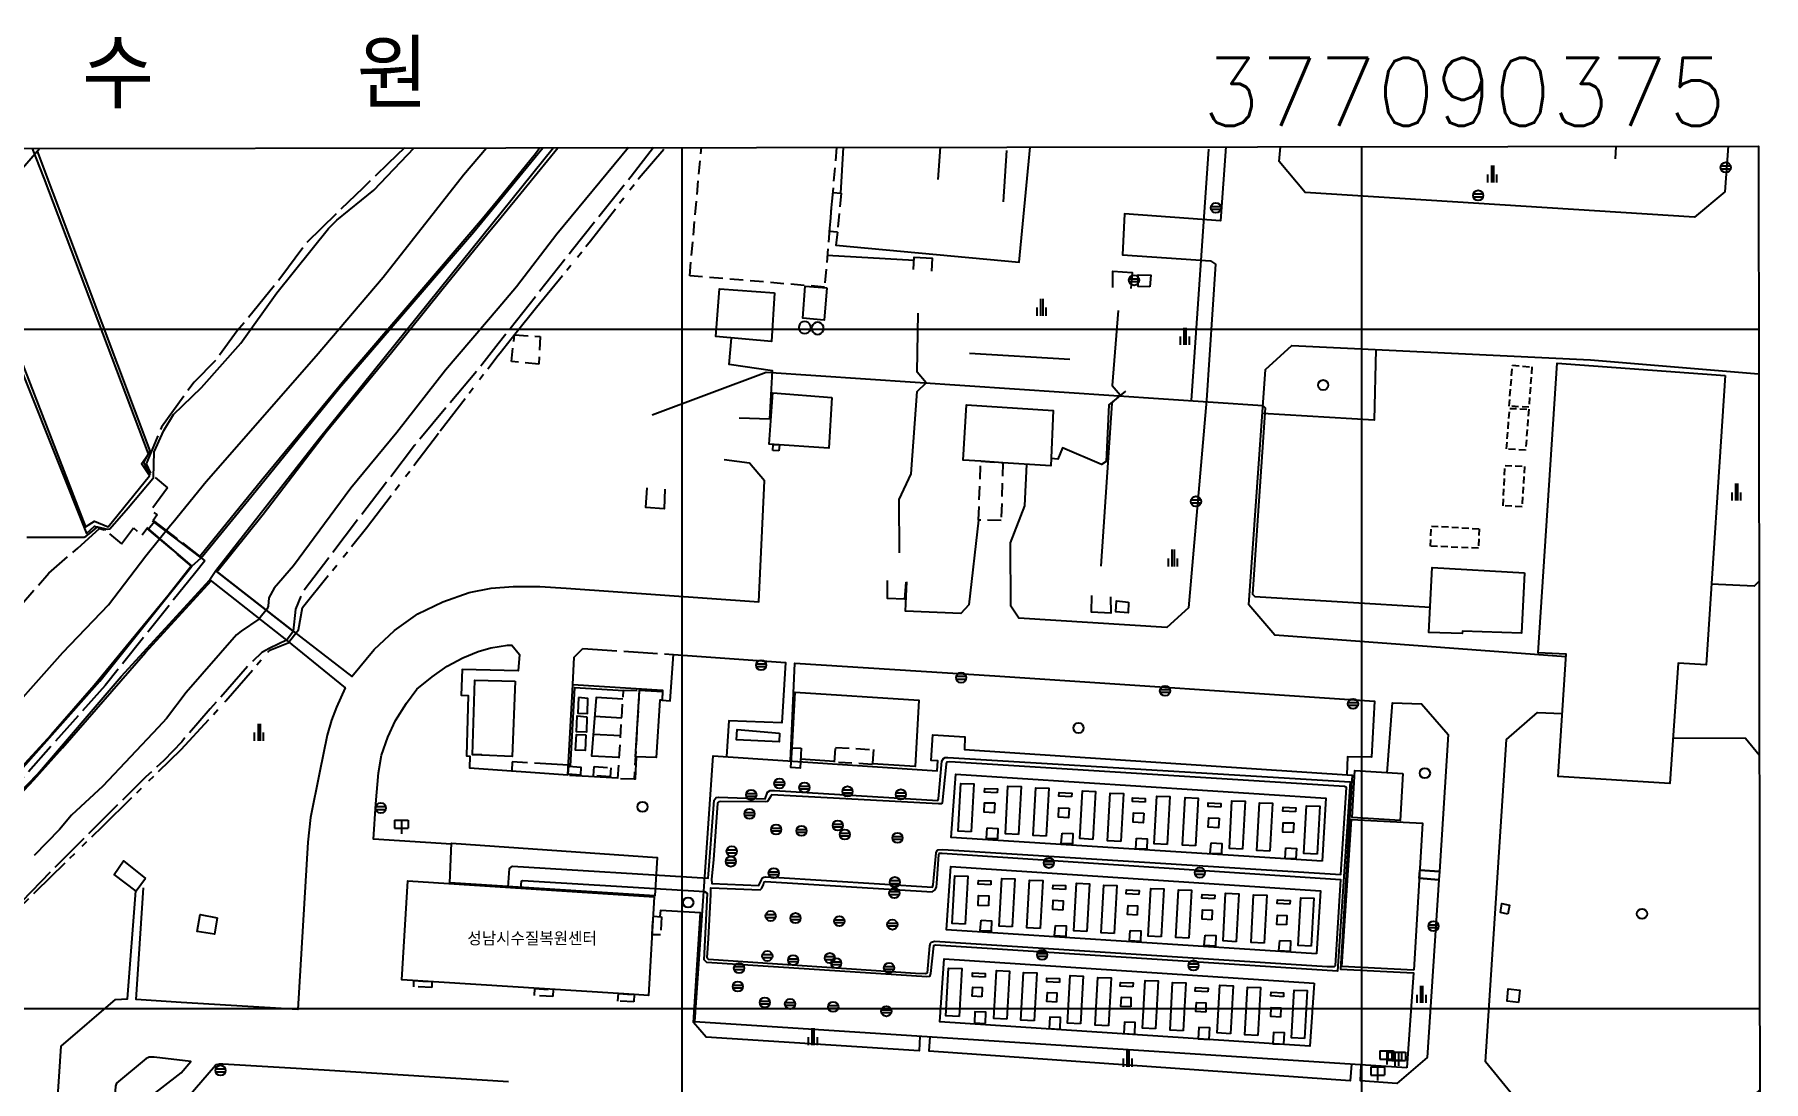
# Model space of a CAD drawing. Extents: x 210616 to 211059, y 540071 to 540643.
# Drawn here: x 210804.7 to 211059.1, y 540489.2 to 540643.4 of the extents above; entities that cross this region are included whole.
import ezdxf
from ezdxf.enums import TextEntityAlignment as Align

# ---------------------------------------------------------------- set-up
doc = ezdxf.new("R2010")
doc.units = 0
for name, pattern in [('ANYANG1', [11.5, 6, -1, 1, -1.5, 1, -1]), ('ANYANG11', [1.5, 1, -0.5]), ('ANYANG2', [6, 5, -1]), ('ANYANG3', [3, 2, -1]), ('C0052214', [7, 6, -1])]:
    doc.linetypes.add(name, pattern=pattern)
for name, color, linetype in [('A0013118', 1, 'CONTINUOUS'), ('A0033324', 1, 'ANYANG2'), ('A0073341', 7, 'CONTINUOUS'), ('B0014111', 7, 'CONTINUOUS'), ('B0014116', 7, 'ANYANG3'), ('B0014118', 7, 'ANYANG11'), ('B0024121', 7, 'CONTINUOUS'), ('B0024126', 7, 'ANYANG1'), ('C0052211', 1, 'CONTINUOUS'), ('C0052213', 1, 'CONTINUOUS'), ('C0052214', 1, 'C0052214'), ('C0226232', 7, 'CONTINUOUS'), ('C0393323', 7, 'CONTINUOUS'), ('C0413422', 7, 'CONTINUOUS'), ('C0536117', 7, 'CONTINUOUS'), ('D0015220', 3, 'CONTINUOUS'), ('D0015221', 3, 'CONTINUOUS'), ('D0015222', 3, 'CONTINUOUS'), ('E0032111', 5, 'CONTINUOUS'), ('F0017114', 7, 'CONTINUOUS'), ('F0047224', 7, 'CONTINUOUS'), ('H0010601', 7, 'CONTINUOUS'), ('H0017334', 7, 'CONTINUOUS'), ('H0037335', 7, 'CONTINUOUS'), ('H0049140', 7, 'CONTINUOUS')]:
    doc.layers.add(name, color=color, linetype=linetype)
doc.styles.add('ROMANS_WHGTXT', font='romans.shx', dxfattribs={"height": 2, "bigfont": 'whgtxt.shx'})

# ---------------------------------------------------------------- blocks, each defined once
blk = doc.blocks.new('D0015221')
at = {"layer": 'D0015221'}
for points in [[(-0.15, 1.25), (-0.15, -1.25)], [(0.15, 1.25), (0.15, -1.25)], [(-0.65, -1.25), (-0.65, -0.05)], [(0.65, -1.25), (0.65, -0.05)]]:
    blk.add_lwpolyline(points, dxfattribs=at)
blk = doc.blocks.new('D0015222')
at = {"layer": 'D0015222'}
blk.add_circle((0, 0), 0.75, dxfattribs=at)
blk = doc.blocks.new('C0413422')
at = {"layer": 'C0413422'}
for points in [[(-1, 2), (1, 2)], [(-1, 2), (-1, 0.8)], [(-1, 0.8), (1, 0.8)], [(0, 2), (0, 0)], [(1, 2), (1, 0.8)]]:
    blk.add_lwpolyline(points, dxfattribs=at)
blk = doc.blocks.new('C0226232')
at = {"layer": 'C0226232'}
for points in [[(-0.72, 0.211), (0.72, 0.211)], [(-0.722, -0.202), (0.722, -0.202)]]:
    blk.add_lwpolyline(points, dxfattribs=at)
blk.add_circle((0, 0), 0.75, dxfattribs=at)

msp = doc.modelspace()

# ---------------------------------------------------------------- linework, layer by layer
at = {"layer": 'A0013118'}
for points in [[(210805.519, 540626.598), (210794.66, 540614.11), (210770.51, 540586.92), (210763.235, 540578.436), (210750.371, 540563.093), (210751.835, 540561.674), (210777.895, 540535.417), (210790.27, 540522.79), (210800.69, 540532.81), (210814.35, 540548.18), (210827.87, 540565.1), (210821.246, 540570.773)], [(210822.022, 540571.788), (210829.23, 540566.34), (210836.68, 540575.45), (210849.62, 540591.35), (210869.34, 540614.31), (210879.506, 540626.696)], [(210881.098, 540626.698), (210867.48, 540609.79), (210846.45, 540583.63), (210831.39, 540564.39), (210842.79, 540555.549), (210851.426, 540548.876), (210854.684, 540552.846), (210857.69, 540555.619), (210861.106, 540558.071), (210864.8, 540559.842), (210868.669, 540561.215), (210871.925, 540561.853), (210875.145, 540562.118), (210879.067, 540562.1), (210882.933, 540561.856), (210911.265, 540559.873), (210912.12, 540577.648), (210909.905, 540580.283), (210906.189, 540580.77)], [(210922.855, 540614.267), (210922.61, 540612.354), (210949.573, 540609.858), (210951.217, 540626.79)], [(210923.349, 540619.999), (210923.763, 540626.754)], [(210979.98, 540626.827), (210979.19, 540615.93), (210965.061, 540616.987), (210964.771, 540610.947), (210977.756, 540610.035), (210978.491, 540609.567), (210977.158, 540589.535), (210974.477, 540558.962), (210971.335, 540556.078), (210949.56, 540557.42), (210948.361, 540559.187), (210948.317, 540568.546), (210950.44, 540573.982), (210950.717, 540580.109)], [(211053.88, 540626.924), (211053.4, 540620.19), (211048.96, 540616.46), (210991.66, 540620.1), (210987.83, 540624.67), (210988.01, 540626.838)], [(210921.359, 540610.882), (210934.116, 540610.15)], [(210908.374, 540586.925), (210912.904, 540586.8), (210913.317, 540593.852), (210906.919, 540594.766), (210907.262, 540598.679)], [(210942.283, 540596.453), (210957.021, 540595.574)], [(211030.034, 540551.74), (210987.21, 540554.96), (210983.39, 540559.39), (210985.83, 540594.06), (210989.71, 540597.57), (211033.62, 540595.49), (211058.38, 540593.4)], [(210965.244, 540590.876), (210962.757, 540588.832), (210962.4, 540580.496), (210961.699, 540580.058), (210955.941, 540582.542), (210955.283, 540580.868), (210954.292, 540580.95)], [(210943.623, 540571.887), (210942.186, 540559.395), (210941.002, 540558.132), (210932.852, 540558.499), (210933.037, 540562.779)], [(210752.61, 540486.52), (210774.37, 540504.98), (210793.03, 540521.99), (210805.19, 540534.47), (210817.47, 540548.86), (210830.5, 540563.09), (210841.81, 540554.22), (210850.43, 540547.189), (210849.137, 540544.359), (210848.412, 540542.419), (210847.797, 540540.197), (210846.631, 540534.681), (210845.323, 540528.1), (210844.917, 540524.474), (210843.47, 540499.821), (210826.324, 540500.867), (210819.68, 540501.31), (210820.78, 540517.73)], [(211058.425, 540562.836), (211057.71, 540562.15), (211051.434, 540562.443)], [(210866.057, 540524.198), (210854.613, 540524.913), (210854.935, 540530.115), (210855.351, 540534.651), (210855.784, 540537.259), (210856.695, 540539.927), (210857.819, 540542.387), (210859.442, 540544.948), (210860.977, 540546.968), (210863.23, 540548.801), (210865.423, 540550.374), (210867.719, 540551.586), (210869.999, 540552.541), (210871.85, 540553.058), (210874.303, 540553.484), (210874.95, 540553.482), (210876.082, 540552.115), (210875.866, 540549.669), (210867.666, 540549.908), (210867.509, 540546.104), (210868.523, 540546.046), (210868.268, 540537.19), (210868.756, 540537.149), (210868.701, 540535.407), (210883.186, 540534.375), (210883.912, 540547.664), (210897.107, 540546.829), (210897.056, 540545.384), (210898.263, 540545.276), (210898.728, 540552.082), (210915.206, 540550.926), (210914.692, 540542.037), (210906.892, 540542.332), (210906.543, 540537.058)], [(210915.965, 540536.421), (210916.586, 540550.822), (210945.989, 540548.952), (211001.87, 540545.229), (211001.432, 540537.001), (210997.885, 540537.05), (210997.8, 540534.395)], [(211003.743, 540534.699), (211004.525, 540544.986), (211008.784, 540544.83), (211012.709, 540540.325), (211011.433, 540520.132), (211008.528, 540520.366)], [(211058.525, 540487.936), (211055.758, 540485.48), (211021.9, 540487.571), (211018.178, 540492.124), (211021.302, 540539.558), (211025.864, 540543.578), (211029.491, 540543.411)], [(211045.784, 540539.813), (211056.44, 540539.78), (211058.46, 540537.312)], [(210792.52, 540465.911), (210791.68, 540454.99), (210795.12, 540450.64), (210801.39, 540450.18), (210806, 540454.31), (210808.65, 540494.42), (210816.63, 540501.3), (210818.43, 540501.39), (210819.651, 540517.287)], [(211008.455, 540519.163), (211011.341, 540518.934), (211009.597, 540492.777), (211005.163, 540488.961), (210999.798, 540489.338), (210999.909, 540491.679)], [(210934.973, 540495.895), (210934.868, 540493.737), (210903.54, 540495.744), (210901.695, 540497.927), (210902.687, 540514.089), (210896.812, 540514.399), (210896.715, 540513.513)], [(210998.496, 540491.771), (210998.305, 540489.344), (210936.332, 540493.678), (210936.483, 540495.797)], [(210816.266, 540482.703), (210826.304, 540490.503), (210827.724, 540492.203), (210822.335, 540492.827), (210821.611, 540492.805), (210821.386, 540492.737), (210821.178, 540492.621), (210816.782, 540488.994), (210816.631, 540488.564), (210816.266, 540482.703)], [(210826.406, 540485.899), (210831.339, 540491.624), (210831.506, 540491.755), (210831.923, 540491.821), (210832.45, 540491.827), (210847.318, 540490.961), (210874.437, 540489.214)]]:
    msp.add_lwpolyline(points, dxfattribs=at)
at = {"layer": 'A0033324'}
for points in [[(210829.23, 540566.34), (210829.784, 540565.899), (210828.262, 540563.986), (210815.115, 540547.535), (210801.411, 540532.116), (210790.385, 540521.512), (210784.701, 540516.058), (210767.266, 540500.325), (210756.378, 540491.194), (210755.72, 540491.97)], [(210883.912, 540547.664), (210884.117, 540551.723), (210885.417, 540552.971), (210898.728, 540552.082)], [(210883.263, 540535.783), (210875.021, 540536.317), (210874.942, 540534.962)]]:
    msp.add_lwpolyline(points, dxfattribs=at)
at = {"layer": 'A0073341'}
msp.add_lwpolyline([(210805.451, 540626.598), (210805.47, 540626.54), (210794.66, 540614.11), (210793.02, 540617.34), (210801.182, 540626.593)], dxfattribs=at)
at = {"layer": 'B0014111'}
for points in [[(210921.291, 540606.074), (210920.906, 540601.331), (210917.766, 540601.605), (210918.118, 540606.323), (210921.291, 540606.074)], [(210913.574, 540605.349), (210913.161, 540598.151), (210904.958, 540598.886), (210905.52, 540605.907), (210913.574, 540605.349)], [(211053.462, 540593.186), (211050.651, 540550.571), (211046.537, 540550.809), (211045.323, 540533.085), (211028.886, 540534.13), (211030.061, 540552.152), (211025.954, 540552.364), (211028.717, 540594.969), (211053.462, 540593.186)], [(210922.007, 540589.932), (210921.587, 540582.468), (210912.823, 540583.065), (210913.365, 540590.603), (210922.007, 540589.932)], [(210947.202, 540580.333), (210943.941, 540580.54), (210941.333, 540580.707), (210941.834, 540588.829), (210954.585, 540588.021), (210954.248, 540579.884), (210947.202, 540580.333)], [(211023.912, 540564.096), (211023.505, 540555.216), (211014.805, 540555.544), (211014.778, 540555.207), (211009.842, 540555.332), (211010.339, 540564.913), (211023.912, 540564.096)], [(210875.431, 540548.146), (210874.993, 540537.087), (210870.541, 540537.282), (210870.533, 540537.334), (210869.147, 540537.343), (210869.491, 540548.32), (210875.431, 540548.146)], [(210897.093, 540546.657), (210897.042, 540545.352), (210896.723, 540545.372), (210896.205, 540536.913), (210893.16, 540537.01), (210893.751, 540546.86), (210897.093, 540546.657)], [(211006.027, 540534.554), (211005.622, 540527.676), (210998.567, 540528.078), (210998.953, 540535.003), (211006.027, 540534.554)], [(210895.875, 540516.414), (210895.052, 540501.888), (210892.926, 540502.022), (210890.636, 540502.168), (210858.759, 540504.218), (210859.633, 540518.781), (210895.875, 540516.414)]]:
    msp.add_lwpolyline(points, dxfattribs=at)
at = {"layer": 'B0014116'}
for points in [[(210922.718, 540626.752), (210920.956, 540606.175), (210901.121, 540607.858), (210902.831, 540626.726)], [(210923.392, 540619.996), (210922.855, 540614.267), (210921.696, 540614.346), (210922.165, 540620.083), (210923.392, 540619.996)], [(210879.127, 540598.907), (210878.907, 540594.824), (210874.877, 540595.211), (210875.36, 540599.138), (210879.127, 540598.907)], [(210914.304, 540582.943), (210914.252, 540582.065), (210913.34, 540582.12), (210913.38, 540583.01), (210914.304, 540582.943)], [(210947.202, 540580.333), (210946.94, 540571.842), (210943.603, 540571.887), (210943.941, 540580.54), (210947.202, 540580.333)], [(210893.701, 540546.779), (210892.946, 540533.731), (210890.546, 540533.822), (210891.375, 540546.854), (210893.701, 540546.779)], [(210928.133, 540538.097), (210927.981, 540535.912), (210922.414, 540536.256), (210922.575, 540538.394), (210928.133, 540538.097)], [(210889.52, 540535.434), (210889.427, 540534.106), (210886.957, 540534.256), (210887.044, 540535.62), (210889.52, 540535.434)], [(210896.983, 540513.501), (210896.845, 540510.808), (210895.589, 540510.834), (210895.738, 540513.556), (210896.983, 540513.501)], [(210863.197, 540503.908), (210863.157, 540503.086), (210860.514, 540503.187), (210860.536, 540504.084), (210863.197, 540503.908)], [(210881.051, 540502.765), (210880.993, 540501.757), (210878.302, 540501.888), (210878.32, 540502.905), (210881.051, 540502.765)], [(210892.926, 540502.022), (210892.889, 540500.961), (210890.557, 540501.075), (210890.636, 540502.168), (210892.926, 540502.022)]]:
    msp.add_lwpolyline(points, dxfattribs=at)
at = {"layer": 'B0014118'}
for points in [[(211025.03, 540594.433), (211024.57, 540588.499), (211021.676, 540588.652), (211022.16, 540594.696), (211025.03, 540594.433)], [(211024.547, 540588.201), (211024.085, 540582.176), (211021.277, 540582.348), (211021.755, 540588.333), (211024.547, 540588.201)], [(211023.916, 540579.789), (211023.567, 540573.822), (211020.776, 540573.996), (211021.066, 540579.934), (211023.916, 540579.789)], [(211017.277, 540570.607), (211017.14, 540567.738), (211010.09, 540568.049), (211010.23, 540571.009), (211017.277, 540570.607)]]:
    msp.add_lwpolyline(points, dxfattribs=at)
at = {"layer": 'B0024121'}
for points in [[(210937.672, 540622.033), (210938.015, 540626.772)], [(210947.708, 540626.268), (210947.21, 540618.725)], [(210916.198, 540538.37), (210916.62, 540546.548), (210934.825, 540545.371), (210934.281, 540535.613), (210927.988, 540536.012)], [(210922.422, 540536.366), (210917.411, 540536.684)]]:
    msp.add_lwpolyline(points, dxfattribs=at)
at = {"layer": 'B0024126'}
msp.add_lwpolyline([(210796.53, 540508.72), (210804.93, 540517.23), (210814.77, 540526.83), (210826.3, 540538.12), (210832.87, 540545.26), (210839.33, 540552.75), (210842.04, 540553.83), (210843.55, 540555.71), (210844.17, 540559.03), (210853.58, 540570.73), (210864.41, 540585.02), (210872.95, 540596.14), (210873.21, 540596.49), (210875.38, 540599.26), (210878.6, 540603.23), (210886.53, 540612.97), (210893.7, 540622.28), (210897.296, 540626.482)], dxfattribs=at)
at = {"layer": 'C0052211', "flags": 128}
for points in [[(210821.77, 540578.55), (210820.83, 540580.37), (210821.75, 540582.07), (210805.178, 540626.205)], [(210794.692, 540614.146), (210812.37, 540569.89), (210813.55, 540571.01), (210815.2, 540570.44)]]:
    msp.add_lwpolyline(points, dxfattribs=at)
at = {"layer": 'C0052213', "flags": 128}
for points in [[(210879.086, 540626.695), (210878.41, 540625.8), (210872.93, 540619.03), (210870.63, 540616.21), (210859.98, 540603.75), (210850.46, 540592.7), (210838.17, 540577.74), (210829.07, 540566.539)], [(210831.559, 540564.259), (210838.36, 540572.74), (210847.63, 540584.86), (210857.27, 540596.55), (210864.65, 540605.77), (210871.41, 540614.12), (210872.93, 540615.95), (210877.18, 540621.07), (210881.739, 540626.698)], [(210665.979, 540411.576), (210668.63, 540414.27), (210674.24, 540419.33), (210684.21, 540428.16), (210691.56, 540434.87), (210699.82, 540441.78), (210708.73, 540449.65), (210717.44, 540456.77), (210727.49, 540465.37), (210737.14, 540473.62), (210747.85, 540482.72), (210756.52, 540489.61), (210769.3, 540500.23), (210779.44, 540509.31), (210784.5, 540513.96), (210792.2, 540520.89), (210798.87, 540527.57), (210804.64, 540533.65), (210808.85, 540538.37), (210821.04, 540552.38), (210830.713, 540562.923)], [(210827.759, 540565.097), (210824.37, 540560.76), (210813.48, 540547.54), (210807.19, 540540.257), (210803.27, 540536.02), (210798.53, 540531.14), (210793.88, 540526.34), (210790.34, 540523.02)]]:
    msp.add_lwpolyline(points, dxfattribs=at)
at = {"layer": 'C0052214', "flags": 128}
for points in [[(210859.169, 540626.669), (210856.77, 540624.39), (210853.04, 540620.76), (210849.56, 540617.4), (210844.8, 540612.73), (210840.95, 540607.57), (210834.56, 540599.72), (210831.44, 540595.44), (210828.21, 540592.19), (210823.42, 540585.58), (210821.132, 540580.157), (210821.828, 540578.685), (210824.309, 540576.607), (210821.862, 540573.364), (210822.76, 540572.632), (210822.204, 540571.806), (210829.07, 540566.539)], [(210895.788, 540626.717), (210892.5, 540622.46), (210883.87, 540611.67), (210872.95, 540597.81), (210870.54, 540594.75), (210860.64, 540582.85), (210848.03, 540566.36), (210844.13, 540561.23), (210843.13, 540558.79), (210842.79, 540555.549)], [(210790.34, 540523.02), (210778.01, 540535.5), (210788.11, 540542.82), (210799.97, 540556.16), (210806.83, 540564.08), (210811.12, 540567.77), (210814.293, 540570.663), (210815.173, 540570.368), (210817.534, 540568.368), (210819.299, 540570.737), (210820.489, 540569.639), (210821.257, 540570.667), (210827.759, 540565.097)], [(210841.81, 540554.22), (210839.35, 540553.05), (210838.17, 540552.39), (210836.3, 540550.6), (210830.58, 540544.08), (210826.38, 540539.25), (210823.73, 540536.5), (210821.1, 540534.07), (210817.29, 540530.29), (210809.46, 540522.51), (210796.87, 540509.66), (210793.98, 540506.93), (210788.78, 540502.64), (210779.99, 540495.51), (210772.35, 540489.06), (210767.07, 540485.01), (210763.58, 540482.23), (210759.01, 540478.58), (210751.3, 540471.85), (210742.44, 540464.67), (210734.14, 540457.54), (210726.97, 540451.72), (210719.96, 540445.73), (210714.15, 540440.59), (210708.22, 540435.26), (210701.8, 540429.91), (210695.93, 540424.47), (210691.14, 540419.91), (210685.83, 540415.18), (210681.79, 540411.35), (210677.17, 540406.63), (210674.11, 540403.41), (210670.87, 540400.18), (210667.1, 540395.09), (210663.97, 540390.24), (210660.64, 540385.09), (210659.92, 540384.08), (210657.85, 540381.15), (210654.26, 540374.52), (210648.98, 540364.13), (210648.14, 540362.41), (210647.03, 540359.77), (210645.61, 540355.94), (210644.08, 540352.04), (210641.94, 540347.14), (210639.72, 540341.88), (210637.75, 540337.49), (210636.05, 540333.62), (210634.39, 540330.23), (210632.86, 540326.5), (210631.33, 540323.1), (210629.44, 540319.02), (210627.4, 540314.98), (210625.48, 540310.65), (210623.5, 540305.73), (210622.06, 540302.4), (210620.24, 540297.78), (210618.68, 540293.48), (210617.11, 540289.8), (210616.436, 540288.372)]]:
    msp.add_lwpolyline(points, dxfattribs=at)
at = {"layer": 'C0393323', "flags": 128}
for points in [[(210822.31, 540571.57), (210821.52, 540570.54), (210827.87, 540565.1), (210829.23, 540566.34)], [(210830.5, 540563.09), (210841.81, 540554.22), (210842.79, 540555.549), (210831.39, 540564.39)], [(210917.493, 540538.292), (210917.344, 540535.365), (210916.016, 540535.454), (210916.198, 540538.37)], [(210883.322, 540535.664), (210885.099, 540535.522), (210885.069, 540534.339), (210883.256, 540534.455)], [(211011.433, 540520.132), (211011.341, 540518.934), (211008.455, 540519.163), (211008.528, 540520.366)]]:
    msp.add_lwpolyline(points, close=True, dxfattribs=at)
at = {"layer": 'C0536117', "flags": 128}
for points in [[(210977.433, 540626.482), (210974.901, 540589.467)], [(211037.39, 540626.903), (211037.29, 540625.07)], [(210934.049, 540608.766), (210934.137, 540610.573), (210936.8, 540610.452), (210936.704, 540608.523)], [(210963.39, 540606.135), (210963.38, 540608.52), (210966.19, 540608.33), (210966, 540605.96)], [(210932.006, 540567.059), (210931.918, 540574.92), (210933.72, 540578.705), (210934.563, 540590.808), (210935.898, 540592.073), (210934.602, 540593.658), (210934.717, 540602.353)], [(210964.174, 540602.723), (210963.268, 540591.683), (210964.443, 540590.326), (210963.239, 540589.112), (210961.586, 540565.099)], [(210895.593, 540587.369), (210912.389, 540593.653), (210985.448, 540588.761), (210985.772, 540588.39), (210983.918, 540560.98), (210984.257, 540560.629), (211010.036, 540559.074)], [(210897.47, 540576.43), (210897.36, 540573.53), (210894.67, 540573.72), (210894.87, 540576.611)], [(210932.929, 540562.763), (210932.71, 540560.22), (210930.23, 540560.34), (210930.23, 540562.966)], [(210963.01, 540560.59), (210963.05, 540558.2), (210960.21, 540558.32), (210960.28, 540560.777)], [(210891.29, 540545.514), (210887.358, 540545.746), (210886.692, 540537.192), (210890.746, 540536.968)], [(210887.144, 540542.998), (210891.117, 540542.796)], [(210886.94, 540540.376), (210890.95, 540540.18)]]:
    msp.add_lwpolyline(points, dxfattribs=at)
for points in [[(210968.83, 540606.23), (210967.09, 540606.28), (210967.1, 540608.01), (210968.98, 540607.96)], [(210918.935, 540600.229), (210918.891, 540600.503), (210918.765, 540600.75), (210918.569, 540600.946), (210918.322, 540601.072), (210918.049, 540601.115), (210917.775, 540601.072), (210917.528, 540600.946), (210917.332, 540600.75), (210917.206, 540600.503), (210917.163, 540600.229), (210917.206, 540599.956), (210917.332, 540599.709), (210917.528, 540599.513), (210917.775, 540599.387), (210918.049, 540599.344), (210918.322, 540599.387), (210918.569, 540599.513), (210918.765, 540599.709), (210918.891, 540599.956)], [(210920.825, 540600.111), (210920.781, 540600.384), (210920.655, 540600.631), (210920.459, 540600.827), (210920.212, 540600.953), (210919.939, 540600.997), (210919.665, 540600.953), (210919.418, 540600.827), (210919.222, 540600.631), (210919.096, 540600.384), (210919.053, 540600.111), (210919.096, 540599.837), (210919.222, 540599.59), (210919.418, 540599.394), (210919.665, 540599.268), (210919.939, 540599.225), (210920.212, 540599.268), (210920.459, 540599.394), (210920.655, 540599.59), (210920.781, 540599.837)], [(210965.66, 540559.82), (210965.6, 540558.23), (210963.82, 540558.36), (210963.93, 540560)], [(210884.741, 540545.743), (210884.662, 540543.437), (210886.066, 540543.389), (210886.145, 540545.624)], [(210885.992, 540542.937), (210885.952, 540540.655), (210884.454, 540540.711), (210884.561, 540543.061)], [(210885.842, 540540.28), (210885.73, 540537.968), (210884.339, 540538.013), (210884.455, 540540.322)], [(211006.612, 540491.244), (210901.876, 540498.043), (210904.591, 540537.19), (210937.523, 540534.962), (210937.613, 540536.459), (210936.664, 540536.498), (210936.87, 540540.282), (210941.603, 540539.979), (210941.525, 540538.117), (210998.571, 540534.344), (210996.844, 540505.776), (211007.619, 540505.219)], [(210874.401, 540517.858), (210874.622, 540520.591), (210875.049, 540520.949), (210903.826, 540519.154), (210903.9, 540519.782), (210904.695, 540530.631), (210905.012, 540531.033), (210905.364, 540531.103), (210912.208, 540530.85), (210912.563, 540531.842), (210912.952, 540532.078), (210913.583, 540532.074), (210937.612, 540530.618), (210937.724, 540530.87), (210938.211, 540536.415), (210938.478, 540536.797), (210938.697, 540536.912), (210939.09, 540536.924), (210998.271, 540533.352), (210996.432, 540505.48), (210937.258, 540509.299), (210936.961, 540509.225), (210936.562, 540505.132), (210936.379, 540504.7), (210936.024, 540504.661), (210903.65, 540506.73), (210903.266, 540507.154), (210903.716, 540516.891), (210903.342, 540517.161), (210876.522, 540518.801), (210876.308, 540518.666), (210876.215, 540517.739)], [(210904.323, 540519.008), (210904.386, 540518.394), (210911.264, 540518.096), (210911.662, 540518.905), (210911.824, 540519.224), (210912.037, 540519.31), (210912.247, 540519.347), (210913.442, 540519.336), (210936.831, 540517.837), (210936.955, 540518.165), (210937.367, 540522.907), (210937.532, 540523.241), (210937.655, 540523.345), (210938.362, 540523.404), (210996.896, 540519.691), (210997.747, 540532.523), (210997.431, 540532.654), (210939.38, 540536.317), (210939.01, 540536.253), (210938.884, 540536.201), (210938.825, 540535.972), (210938.278, 540530.224), (210938.126, 540530.114), (210937.713, 540530.102), (210913.16, 540531.454), (210913.031, 540531.231), (210912.572, 540530.472), (210912.278, 540530.41), (210905.602, 540530.476), (210905.406, 540530.39), (210905.251, 540530.325), (210905.213, 540530.214), (210904.606, 540521.869)], [(210994.176, 540521.661), (210939.605, 540525.153), (210940.273, 540534.462), (210994.723, 540530.94)], [(210942.523, 540526.002), (210940.596, 540526.105), (210940.981, 540533.127), (210942.91, 540533.06)], [(210946.355, 540531.738), (210944.492, 540531.837), (210944.531, 540532.381), (210946.381, 540532.297)], [(210949.479, 540525.584), (210947.553, 540525.687), (210947.938, 540532.709), (210949.866, 540532.643)], [(210953.565, 540525.361), (210951.639, 540525.464), (210952.024, 540532.486), (210953.952, 540532.419)], [(210946.009, 540530.239), (210945.919, 540528.801), (210944.435, 540528.889), (210944.487, 540530.268)], [(210957.301, 540531.135), (210955.438, 540531.235), (210955.477, 540531.778), (210957.327, 540531.695)], [(210960.442, 540524.883), (210958.516, 540524.986), (210958.901, 540532.008), (210960.829, 540531.942)], [(210964.527, 540524.567), (210962.601, 540524.67), (210962.986, 540531.692), (210964.914, 540531.625)], [(210968.105, 540530.356), (210966.242, 540530.456), (210966.28, 540530.999), (210968.13, 540530.916)], [(210971.374, 540524.135), (210969.448, 540524.238), (210969.833, 540531.26), (210971.761, 540531.194)], [(210975.547, 540523.912), (210973.621, 540524.015), (210974.006, 540531.036), (210975.934, 540530.97)], [(210979.234, 540529.613), (210977.371, 540529.713), (210977.409, 540530.256), (210979.259, 540530.173)], [(210982.434, 540523.429), (210980.507, 540523.532), (210980.892, 540530.554), (210982.82, 540530.488)], [(210986.478, 540523.146), (210984.551, 540523.249), (210984.936, 540530.271), (210986.864, 540530.205)], [(210993.409, 540522.702), (210991.482, 540522.804), (210991.867, 540529.826), (210993.796, 540529.76)], [(210956.959, 540529.48), (210956.869, 540528.042), (210955.385, 540528.13), (210955.437, 540529.509)], [(210967.934, 540528.748), (210967.844, 540527.31), (210966.36, 540527.397), (210966.412, 540528.776)], [(210978.988, 540528.011), (210978.898, 540526.573), (210977.414, 540526.661), (210977.466, 540528.04)], [(210990.244, 540528.957), (210988.381, 540529.056), (210988.42, 540529.6), (210990.27, 540529.516)], [(210989.972, 540527.307), (210989.881, 540525.869), (210988.398, 540525.957), (210988.449, 540527.336)], [(211007.636, 540505.641), (210997.054, 540506.175), (210998.47, 540527.824), (211008.947, 540527.284)], [(210944.902, 540526.558), (210946.454, 540526.489), (210946.408, 540524.948), (210944.772, 540525.022)], [(210955.906, 540525.809), (210957.458, 540525.74), (210957.412, 540524.199), (210955.775, 540524.273)], [(210966.862, 540525.045), (210968.414, 540524.976), (210968.367, 540523.435), (210966.731, 540523.509)], [(210865.817, 540518.459), (210866.062, 540524.309), (210896.319, 540522.197), (210895.992, 540516.569)], [(210904.25, 540516.748), (210904.224, 540517.732), (210911.492, 540517.429), (210911.73, 540517.68), (210911.992, 540518.26), (210912.085, 540518.617), (210912.257, 540518.657), (210936.774, 540517.172), (210937.221, 540517.465), (210937.413, 540517.895), (210937.486, 540518.368), (210937.784, 540522.675), (210937.832, 540522.838), (210938.259, 540522.838), (210996.874, 540518.99), (210996.099, 540506.279), (210995.909, 540506.112), (210994.882, 540506.136), (210937.192, 540509.844), (210936.656, 540509.681), (210936.486, 540509.537), (210936.376, 540509.218), (210936.033, 540505.24), (210935.893, 540505.125), (210935.741, 540505.068), (210934.354, 540505.143), (210903.897, 540507.191), (210903.775, 540507.273), (210903.707, 540507.448), (210903.897, 540510.304)], [(210977.834, 540524.358), (210979.386, 540524.29), (210979.34, 540522.748), (210977.703, 540522.822)], [(210988.814, 540523.639), (210990.364, 540523.529), (210990.308, 540521.995), (210988.724, 540522.074)], [(210821.07, 540519.13), (210819.7, 540517.25), (210816.43, 540519.71), (210817.84, 540521.7)], [(210993.35, 540508.043), (210938.886, 540511.579), (210939.554, 540520.887), (210993.915, 540517.328)], [(210941.664, 540512.412), (210939.738, 540512.515), (210940.122, 540519.537), (210942.051, 540519.471)], [(210945.411, 540518.202), (210943.548, 540518.302), (210943.587, 540518.845), (210945.437, 540518.762)], [(210948.576, 540511.992), (210946.65, 540512.095), (210947.035, 540519.116), (210948.963, 540519.05)], [(210952.66, 540511.769), (210950.734, 540511.871), (210951.119, 540518.893), (210953.047, 540518.827)], [(210956.393, 540517.513), (210954.53, 540517.612), (210954.568, 540518.156), (210956.419, 540518.072)], [(210959.563, 540511.3), (210957.636, 540511.403), (210958.021, 540518.425), (210959.949, 540518.359)], [(210963.58, 540511.021), (210961.653, 540511.123), (210962.038, 540518.145), (210963.966, 540518.079)], [(210967.211, 540516.786), (210965.348, 540516.885), (210965.386, 540517.429), (210967.237, 540517.346)], [(210970.499, 540510.528), (210968.573, 540510.631), (210968.958, 540517.653), (210970.886, 540517.587)], [(210974.563, 540510.34), (210972.637, 540510.443), (210973.022, 540517.465), (210974.95, 540517.399)], [(210945.069, 540515.118), (210943.545, 540515.16), (210943.618, 540516.631), (210945.101, 540516.583)], [(210956, 540514.446), (210954.529, 540514.57), (210954.609, 540515.927), (210956.049, 540515.837)], [(210966.959, 540513.715), (210965.528, 540513.806), (210965.61, 540515.152), (210966.992, 540515.106)], [(210978.347, 540516.124), (210976.484, 540516.223), (210976.522, 540516.767), (210978.373, 540516.683)], [(210977.924, 540513.058), (210976.492, 540513.148), (210976.574, 540514.494), (210977.957, 540514.448)], [(210981.506, 540509.818), (210979.58, 540509.921), (210979.965, 540516.943), (210981.893, 540516.876)], [(210985.624, 540509.583), (210983.697, 540509.686), (210984.082, 540516.708), (210986.01, 540516.642)], [(210989.418, 540515.332), (210987.555, 540515.431), (210987.594, 540515.975), (210989.444, 540515.892)], [(210992.552, 540509.166), (210990.626, 540509.269), (210991.01, 540516.291), (210992.939, 540516.224)], [(211021.471, 540513.891), (211020.388, 540514.102), (211020.575, 540515.445), (211021.708, 540515.209)], [(210831.594, 540513.353), (210831.206, 540510.904), (210828.647, 540511.298), (210829.116, 540513.832)], [(210943.98, 540512.967), (210945.532, 540512.898), (210945.486, 540511.357), (210943.849, 540511.431)], [(210954.936, 540512.204), (210956.488, 540512.135), (210956.442, 540510.594), (210954.805, 540510.668)], [(210988.926, 540512.276), (210987.494, 540512.366), (210987.576, 540513.712), (210988.959, 540513.666)], [(210965.931, 540511.47), (210967.484, 540511.401), (210967.437, 540509.86), (210965.801, 540509.934)], [(210976.948, 540510.775), (210978.5, 540510.707), (210978.454, 540509.165), (210976.818, 540509.239)], [(210987.94, 540509.995), (210989.493, 540509.926), (210989.446, 540508.385), (210987.81, 540508.459)], [(210992.981, 540503.699), (210992.358, 540494.414), (210937.912, 540498.018), (210938.53, 540507.289)], [(210940.748, 540498.806), (210938.821, 540498.909), (210939.206, 540505.93), (210941.135, 540505.864)], [(210944.566, 540504.579), (210942.703, 540504.679), (210942.742, 540505.222), (210944.592, 540505.139)], [(210947.77, 540498.429), (210945.843, 540498.532), (210946.228, 540505.553), (210948.156, 540505.487)], [(210951.777, 540498.162), (210949.851, 540498.265), (210950.236, 540505.286), (210952.164, 540505.22)], [(210955.505, 540503.828), (210953.642, 540503.927), (210953.68, 540504.471), (210955.531, 540504.388)], [(210958.629, 540497.706), (210956.703, 540497.809), (210957.088, 540504.831), (210959.016, 540504.765)], [(210962.718, 540497.434), (210960.791, 540497.537), (210961.176, 540504.559), (210963.104, 540504.492)], [(210944.107, 540501.686), (210942.675, 540501.776), (210942.757, 540503.122), (210944.139, 540503.077)], [(210955.088, 540500.911), (210953.656, 540501.001), (210953.738, 540502.347), (210955.121, 540502.302)], [(210966.325, 540503.19), (210964.462, 540503.289), (210964.501, 540503.833), (210966.351, 540503.75)], [(210969.66, 540496.975), (210967.733, 540497.078), (210968.118, 540504.1), (210970.047, 540504.034)], [(210973.707, 540496.686), (210971.781, 540496.789), (210972.166, 540503.81), (210974.094, 540503.744)], [(210977.352, 540502.427), (210975.489, 540502.526), (210975.528, 540503.07), (210977.378, 540502.987)], [(210980.659, 540496.273), (210978.733, 540496.376), (210979.117, 540503.397), (210981.046, 540503.331)], [(210984.717, 540496), (210982.791, 540496.103), (210983.176, 540503.125), (210985.104, 540503.059)], [(210988.464, 540501.724), (210986.601, 540501.823), (210986.64, 540502.367), (210988.49, 540502.284)], [(210991.574, 540495.555), (210989.648, 540495.658), (210990.032, 540502.68), (210991.961, 540502.613)], [(211023.048, 540500.861), (211021.38, 540501.051), (211021.513, 540502.86), (211023.262, 540502.662)], [(210944.628, 540497.759), (210944.693, 540499.464), (210943.085, 540499.506), (210943.012, 540497.85)], [(210965.995, 540500.211), (210964.563, 540500.301), (210964.645, 540501.647), (210966.028, 540501.601)], [(210977.027, 540499.443), (210975.595, 540499.533), (210975.677, 540500.879), (210977.06, 540500.834)], [(210988.034, 540498.712), (210986.602, 540498.802), (210986.684, 540500.148), (210988.067, 540500.102)], [(210955.625, 540496.955), (210955.69, 540498.66), (210954.082, 540498.702), (210954.009, 540497.046)], [(210966.602, 540496.214), (210966.667, 540497.919), (210965.059, 540497.961), (210964.986, 540496.305)], [(210977.558, 540495.422), (210977.622, 540497.127), (210976.015, 540497.169), (210975.942, 540495.513)], [(210988.542, 540494.708), (210988.607, 540496.413), (210986.999, 540496.455), (210986.926, 540494.799)]]:
    msp.add_lwpolyline(points, close=True, dxfattribs=at)
at = {"layer": 'D0015220', "flags": 128}
msp.add_lwpolyline([(211002.06, 540596.985), (211001.79, 540586.6), (210985.375, 540587.59)], dxfattribs=at)
at = {"layer": 'E0032111', "flags": 128}
msp.add_lwpolyline([(210790.58, 540626.579), (210795.66, 540613.65), (210812.24, 540570.9), (210813.55, 540571.73), (210815.551, 540570.874), (210821.64, 540578.39), (210820.49, 540580.16), (210821.5, 540581.66), (210806.14, 540622.22), (210804.421, 540626.597)], dxfattribs=at)
at = {"layer": 'F0017114'}
for points in [[(210798.31, 540540.53), (210808.9, 540552.39), (210815.62, 540559.4), (210821.12, 540566.63), (210824.724, 540571.15), (210825.1, 540571.51), (210829.98, 540577.55), (210846.18, 540596.06), (210856.03, 540607.64), (210867.84, 540622.71), (210871.243, 540626.685)], [(210803.592, 540569.358), (210811.299, 540569.355), (210812.019, 540569.368), (210812.328, 540569.496), (210813.274, 540570.252), (210813.981, 540570.889), (210815.431, 540570.529), (210815.821, 540570.609), (210818.511, 540573.699), (210822.141, 540577.989), (210822.251, 540578.169), (210822.311, 540581.919), (210823.751, 540585.089), (210825.161, 540587.449), (210829.311, 540591.419), (210835.091, 540597.909), (210840.391, 540605.319), (210848.001, 540614.799), (210849.191, 540616.059), (210854.651, 540620.469), (210860.601, 540626.671)], [(210892.112, 540626.712), (210881.58, 540613.99), (210875.66, 540606.22), (210872.95, 540603.02), (210865.21, 540593.95), (210858.05, 540584.8), (210851.27, 540576.6), (210842.81, 540565.14), (210839.99, 540561.87), (210839.2, 540560.42), (210839.12, 540559.21), (210838.968, 540558.824), (210837.716, 540557.29), (210835.141, 540555.523), (210834.44, 540555), (210827.03, 540546.48), (210824.14, 540542.69), (210822.94, 540541.36), (210814.76, 540532.72), (210810.18, 540528.42), (210808.38, 540526.32), (210804.69, 540522.53)]]:
    msp.add_lwpolyline(points, dxfattribs=at)
at = {"layer": 'F0047224', "flags": 128}
for points in [[(210883.575, 540535.644), (210884.204, 540547.236), (210891.371, 540546.785)], [(210893.247, 540536.993), (210893.238, 540536.919), (210893.162, 540534.962), (210893.113, 540533.72), (210892.946, 540533.731)], [(210890.549, 540533.875), (210886.214, 540534.135), (210883.423, 540534.303)]]:
    msp.add_lwpolyline(points, dxfattribs=at)
msp.add_lwpolyline([(210914.349, 540540.534), (210914.29, 540539.215), (210908.014, 540539.529), (210908.109, 540541.053)], close=True, dxfattribs=at)
at = {"layer": 'H0017334', "flags": 128}
msp.add_lwpolyline([(210616.01, 540626.35), (211058.34, 540626.93), (211059.08, 540071.99), (210616.71, 540071.42), (210616.01, 540626.35)], dxfattribs=at)
at = {"layer": 'H0037335', "flags": 128}
for points in [[(210900, 540071.785), (210900, 540626.722)], [(211000, 540071.914), (211000, 540626.854)], [(210616.043, 540600), (211058.376, 540600)], [(210616.169, 540500), (211058.509, 540500)]]:
    msp.add_lwpolyline(points, dxfattribs=at)

# ---------------------------------------------------------------- block references
at = {"layer": 'C0226232'}
for p in [(211053.53, 540623.8), (211017.11, 540619.68), (210978.54, 540617.85), (210966.49, 540607.19), (210975.6, 540574.63), (210911.634, 540550.526), (210941.047, 540548.688), (210971.047, 540546.756), (210998.701, 540544.835), (210914.311, 540533.106), (210917.995, 540532.508), (210924.333, 540531.942), (210855.666, 540529.497), (210910.175, 540531.426), (210932.183, 540531.5), (210909.916, 540528.632), (210922.902, 540526.929), (210913.839, 540526.334), (210917.563, 540526.143), (210923.948, 540525.591), (210931.693, 540525.111), (210907.173, 540521.61), (210907.301, 540523.12), (210953.942, 540521.413), (210913.48, 540519.907), (210976.169, 540519.982), (210931.223, 540516.973), (210931.297, 540518.592), (210913.022, 540513.6), (210916.681, 540513.293), (210923.131, 540512.842), (210930.931, 540512.331), (211010.534, 540512.11), (210912.541, 540507.71), (210916.342, 540507.1), (210921.734, 540507.412), (210922.655, 540506.647), (210952.978, 540507.886), (210975.227, 540506.327), (210908.381, 540505.93), (210930.442, 540505.971), (210908.192, 540503.213), (210912.164, 540500.874), (210915.885, 540500.654), (210922.237, 540500.228), (210930.047, 540499.579), (210832.08, 540490.87)]:
    msp.add_blockref('C0226232', p, dxfattribs=at)
at = {"layer": 'C0413422'}
for p in [(210858.708, 540525.714), (211003.658, 540491.743), (211004.838, 540491.565), (211005.407, 540491.539), (211002.312, 540489.384)]:
    msp.add_blockref('C0413422', p, dxfattribs=at)
at = {"layer": 'D0015221'}
for p in [(211019.21, 540622.82), (210952.9, 540603.22), (210973.978, 540598.935), (211055.12, 540576.01), (210972.22, 540566.28), (210837.76, 540540.65), (211008.79, 540502.058), (210919.246, 540495.835), (210965.578, 540492.661)]:
    msp.add_blockref('D0015221', p, dxfattribs=at)
at = {"layer": 'D0015222'}
for p in [(210994.31, 540591.76), (210958.324, 540541.276), (211009.28, 540534.627), (210894.174, 540529.673), (210900.905, 540515.586), (211041.217, 540513.911)]:
    msp.add_blockref('D0015222', p, dxfattribs=at)

# ---------------------------------------------------------------- texts
at = {"layer": 'H0010601', "style": 'ROMANS_WHGTXT'}
msp.add_text('수    원', height=10, dxfattribs=at).set_placement((210837.215, 540637.487), align=Align.MIDDLE_CENTER)
msp.add_text('377090375', height=10, dxfattribs=at).set_placement((211053.64, 540629.93), align=Align.RIGHT)
at = {"layer": 'H0049140', "style": 'ROMANS_WHGTXT'}
msp.add_text('성남시수질복원센터', height=2, dxfattribs=at).set_placement((210868.41, 540509.254))

doc.saveas('drawing.dxf')
